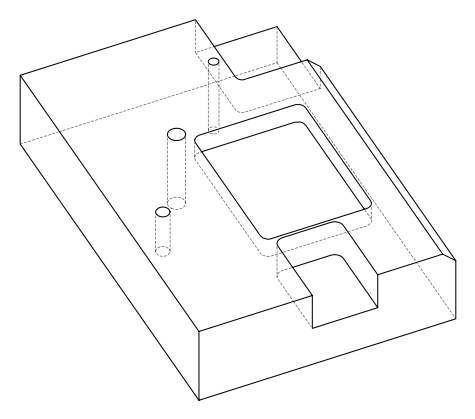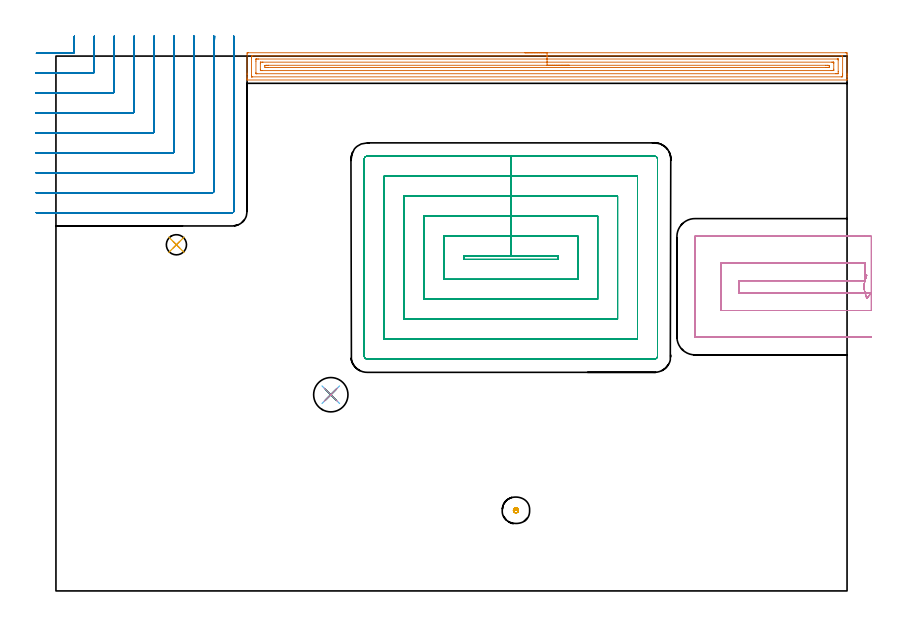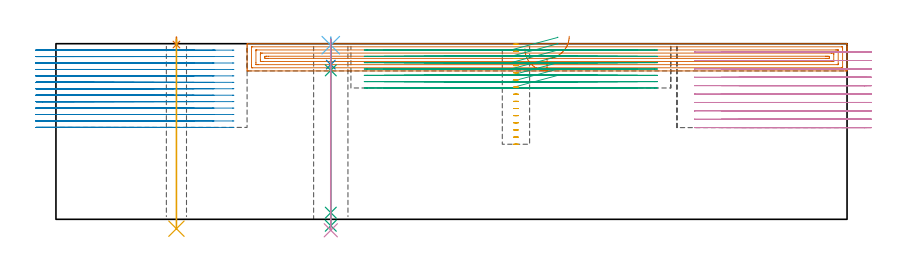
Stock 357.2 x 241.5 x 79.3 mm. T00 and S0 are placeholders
(PLAN: 11 operations, 8 tool changes, 74.2 min)
(1 AREA_MILL | FG_CHAMFER_SURFACE | UGT0205_001 | 11.05 min | 20995 mm3)
(2 MILL_CORNER_NOTCH_RECTANGULAR | CORNER_NOTCH_RECTANGULAR | NXT0201_011 | Follow Part, ap 3, ae 75% | 25.57 min | 249370 mm3)
(3 MILL_RECTANGULAR_POCKET | POCKET_RECTANGULAR_STRAIGHT | NXT0201_011 | Follow Part, ap 3, ae 75% | 23.79 min | 298337 mm3)
(4 MILL_SLOT | SLOT_PARTIAL_RECTANGULAR | NXT0201_012 | Follow Part, ap 4, ae 75% | 11.96 min | 177946 mm3)
(5 MILL_BLIND_HOLE_FROM_SOLID_MATERIAL | STEP1POCKET | NXT0201_010 | Spiral | 0.66 min | 5395 mm3)
(6 SPOT_DRILL | STEP1HOLE | NXT0321_9005460120000 | 0.03 min | 5 mm3)
(7 SPOT_DRILL_1 | STEP1HOLE_1 | NXT0321_9005460120000 | 0.03 min | 31 mm3)
(8 DRILL_BLIND_HOLE_INTO_CENTER | STEP1HOLE | UGT0301_185 | 0.05 min | 212 mm3)
(9 GUN_DRILL_THROUGH_HOLE | STEP1HOLE | UGT0307_002 | 0.41 min | 1998 mm3)
(10 SPADE_DRILL_TO_ENLARGE_THROUGH_HOLE | STEP1HOLE | UGT0306_006 | 0.35 min | 12706 mm3)
(11 DRILL_THROUGH_HOLE_INTO_CENTER | STEP1HOLE_1 | UGT0301_486 | 0.34 min | 5117 mm3)
(TOOL UGT0205_001 | Chamfer Mill 20 x 3 x 45 deg. | D20 FL50 Z2)
(TOOL NXT0201_011 | ENDMILL 12mm [2P460-1200-NA 1630] | D12 FL38 Z6)
(TOOL NXT0201_012 | ENDMILL 16mm [2P460-1600-NA 1630] | D16 FL38 Z6)
(TOOL NXT0201_010 | ENDMILL 10mm [2P460-1000-NA 1630] | D10 FL30 Z6)
(TOOL NXT0321_9005460120000 | NC Spot Drill, 142deg, 12mm, Carbide, Uncoated | D12 PA142 FL30 Z2)
(TOOL UGT0301_185 | Twist Drill 6.3 mm | D6.3 PA118 FL61 Z2)
(TOOL UGT0307_002 | Gun Drill 6 mm | D6 PA130 FL24 Z1)
(TOOL UGT0306_006 | Spade Drill 15.5mm | D15.5 PA132 FL10 Z2)
(TOOL UGT0301_486 | Carbide Drill 9.1 mm | D9.1 PA118 FL81 Z2)
(OP 1 AREA_MILL)
G17 G21 G94 G90
T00 M6
G54
G17 G0 G90 X211.75 Y243. S1061 M3
G43 Z89.3 H0
Z77.
G94 G1 X211.788 Z76.128 F250.
X211.902 Z75.264
X212.091 Z74.412
X212.353 Z73.58
X212.687 Z72.774
X213.09 Z72.
X213.558 Z71.264
X214.09 Z70.572
X214.679 Z69.929
X215.322 Z69.34
X216.014 Z68.808
X216.75 Z68.34
X217.524 Z67.937
X218.33 Z67.603
X219.162 Z67.341
X220.014 Z67.152
X220.878 Z67.038
X221.75 Z67.
X356.587 Y242.999 Z67.001
X357.02 Y242.996 Z67.002
X357.19 Y242.992 Z67.006
X357.195 Y242.57 Z67.428
X357.2 Y241.966 Z68.031
Y233.77 Z76.224
Y233.218 Z76.779
Y232.89 Z77.106
Y232.338 Z77.658
Y232.01 Z77.984
Y231.02 Z78.98
X357.19 Y230.706 Z79.293
X357.034 Y230.7 Z79.3
X86.466
X86.31 Y230.706 Z79.293
X86.3 Y231.02 Z78.979
Y231.356 Z78.644
Y232.01 Z77.984
Y233.218 Z76.779
Y233.77 Z76.224
Y241.966 Z68.031
X86.305 Y242.57 Z67.428
X86.31 Y242.992 Z67.006
X86.48 Y242.996 Z67.002
X86.913 Y243. Z67.
X221.75
Y241.586 Z68.414
X354.801 Y241.585 Z68.415
X354.908
X355.165 Y241.58 Z68.42
X355.189 Y241.579 Z68.421
X355.194 Y241.56 Z68.44
X355.198 Y241.528 Z68.472
X355.199 Y241.498 Z68.502
X355.2 Y241.297 Z68.703
Y233.378 Z76.622
X355.198 Y232.89 Z77.11
X355.196 Y232.502 Z77.498
X355.185 Y232.121 Z77.879
X354.801 Y232.116 Z77.884
X354.695 Y232.115 Z77.885
X88.699
X88.592
X88.335 Y232.12 Z77.88
X88.311 Y232.121 Z77.879
X88.306 Y232.14 Z77.86
X88.302 Y232.172 Z77.828
X88.301 Y232.202 Z77.798
X88.3 Y232.403 Z77.597
Y240.322 Z69.678
X88.301 Y240.81 Z69.19
X88.304 Y241.198 Z68.802
X88.315 Y241.579 Z68.421
X88.699 Y241.584 Z68.416
X88.805 Y241.585 Z68.415
X221.75 Y241.586 Z68.414
Y240.172 Z69.828
X352.771 Y240.171 Z69.829
X353.016 Y240.17 Z69.83
X353.097 Y240.168 Z69.832
X353.161 Y240.165 Z69.835
X353.19 Y240.158 Z69.842
X353.193 Y240.111 Z69.889
X353.197 Y239.93 Z70.07
X353.2 Y239.748 Z70.252
Y234.469 Z75.531
X353.198 Y233.77 Z76.23
X353.195 Y233.593 Z76.407
X353.19 Y233.536 Z76.464
X353.138 Y233.533 Z76.467
X353.016 Y233.531 Z76.469
X352.368 Y233.529 Z76.471
X352.123
X90.73
X90.484 Y233.53 Z76.47
X90.403 Y233.532 Z76.468
X90.339 Y233.535 Z76.465
X90.31 Y233.542 Z76.458
X90.308 Y233.589 Z76.411
X90.303 Y233.77 Z76.23
X90.3 Y233.952 Z76.048
Y239.232 Z70.768
X90.302 Y239.93 Z70.07
X90.304 Y240.107 Z69.893
X90.31 Y240.165 Z69.835
X90.362 Y240.167 Z69.833
X90.484 Y240.169 Z69.831
X91.132 Y240.171 Z69.829
X91.377 Y240.172 Z69.828
X221.75
Y238.757 Z71.243
X350.337
X350.635 Y238.756 Z71.244
X351.069 Y238.752 Z71.248
X351.163 Y238.75 Z71.25
X351.19 Y238.742 Z71.258
X351.193 Y238.697 Z71.303
X351.196 Y238.597 Z71.403
X351.2 Y238.199 Z71.801
Y235.559 Z74.441
Y235.53 Z74.47
X351.196 Y235.105 Z74.895
X351.193 Y234.999 Z75.001
X351.19 Y234.952 Z75.048
X351.131 Y234.95 Z75.05
X350.93 Y234.946 Z75.054
X350.337 Y234.943 Z75.057
X350.04
X93.163
X92.866 Y234.944 Z75.056
X92.431 Y234.948 Z75.052
X92.337 Y234.95 Z75.05
X92.31 Y234.958 Z75.042
X92.307 Y235.003 Z74.997
X92.304 Y235.103 Z74.897
X92.3 Y235.501 Z74.499
Y238.141 Z71.859
Y238.17 Z71.83
X92.304 Y238.595 Z71.405
X92.307 Y238.701 Z71.299
X92.31 Y238.748 Z71.252
X92.369 Y238.75 Z71.25
X92.57 Y238.754 Z71.246
X93.163 Y238.757 Z71.243
X93.46
X221.75
Y237.343 Z72.657
X347.658
X348.5 Y237.34 Z72.66
X348.551 Y237.338 Z72.662
X349.19 Y237.29 Z72.71
X349.195 Y236.655 Z73.345
X349.19 Y236.41 Z73.59
X348.6 Y236.362 Z73.638
X348.551 Y236.36 Z73.64
X347.712 Y236.357 Z73.643
X347.658
X95.842
X95.001 Y236.36 Z73.64
X94.949 Y236.362 Z73.638
X94.31 Y236.41 Z73.59
X94.305 Y237.045 Z72.955
X94.31 Y237.29 Z72.71
X94.9 Y237.338 Z72.662
X94.949 Y237.34 Z72.66
X95.788 Y237.343 Z72.657
X95.842
X221.75
X222.622 Z72.695
X223.486 Z72.809
X224.338 Z72.998
X225.17 Z73.26
X225.976 Z73.594
X226.75 Z73.997
X227.486 Z74.465
X228.178 Z74.996
X228.821 Z75.586
X229.41 Z76.229
X229.942 Z76.921
X230.41 Z77.657
X230.813 Z78.431
X231.147 Z79.237
X231.409 Z80.069
X231.598 Z80.92
X231.712 Z81.785
X231.75 Z82.657
G0 Z89.3
M5
M2
(OP 2 MILL_CORNER_NOTCH_RECTANGULAR)
G17 G21 G94 G90
T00 M6
G54
G17 G0 G90 X-8.857 Y242.8 S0 M3
G43 Z89.3 H1
Z76.392
G94 G1 X-5.857 F250.
X7.705 F500.
G3 X8.3 Y243.395 R0.6
G1 Y245.98
G2 X8.316 Y247.5 R72.
G1 X8.379 Y250.499 F250.
G0 Z89.3
X-9. Y233.8
Z76.392
G1 X-6.
X16.705 F500.
G3 X17.3 Y234.395 R0.6
G1 Y245.98
G2 X17.318 Y247.5 R63.
G1 X17.391 Y250.499 F250.
G0 Z89.3
X-9. Y224.8
Z76.392
G1 X-6.
X25.705 F500.
G3 X26.3 Y225.395 R0.6
G1 Y245.98
G2 X26.321 Y247.5 R54.
G1 X26.406 Y250.499 F250.
G0 Z89.3
X-9. Y215.8
Z76.392
G1 X-6.
X34.704 F500.
G3 X35.3 Y216.396 R0.6
G1 Y245.98
G2 X35.326 Y247.5 R45.
G1 X35.427 Y250.498 F250.
G0 Z89.3
X-9. Y206.8
Z76.392
G1 X-6.
X43.704 F500.
G3 X44.3 Y207.396 R0.6
G1 Y245.98
G2 X44.332 Y247.5 R36.
G1 X44.459 Y250.497 F250.
G0 Z89.3
X-9. Y197.8
Z76.392
G1 X-6.
X52.704 F500.
G3 X53.3 Y198.396 R0.6
G1 Y245.98
G2 X53.343 Y247.5 R27.
G1 X53.512 Y250.495 F250.
G0 Z89.3
X-9. Y188.8
Z76.392
G1 X-6.
X61.704 F500.
G3 X62.3 Y189.396 R0.6
G1 Y245.98
G2 X62.364 Y247.5 R18.
G1 X62.618 Y250.489 F250.
G0 Z89.3
X-9. Y179.8
Z76.392
G1 X-6.
X70.704 F500.
G3 X71.3 Y180.396 R0.6
G1 Y245.98
G2 X71.429 Y247.5 R9.
G1 X71.936 Y250.457 F250.
G0 Z89.3
X-9. Y170.8
Z76.392
G1 X-6.
X79.703 F500.
G3 X80.3 Y171.397 R0.6
G1 Y245.98
Y248.98 F250.
G0 Z89.3
X-8.857 Y242.8
Z73.485
G1 X-5.857
X7.705 F500.
G3 X8.3 Y243.395 R0.6
G1 Y247.207
X8.301 Y247.5
X8.313 Y250.5 F250.
G0 Z89.3
X-9. Y233.8
Z73.485
G1 X-6.
X16.705 F500.
G3 X17.3 Y234.395 R0.6
G1 Y247.207
X17.301 Y247.5
X17.315 Y250.5 F250.
G0 Z89.3
X-9. Y224.8
Z73.485
G1 X-6.
X25.705 F500.
G3 X26.3 Y225.395 R0.6
G1 Y247.207
X26.301 Y247.5
X26.317 Y250.5 F250.
G0 Z89.3
X-9. Y215.8
Z73.485
G1 X-6.
X34.704 F500.
G3 X35.3 Y216.396 R0.6
G1 Y247.207
X35.301 Y247.5
X35.32 Y250.5 F250.
G0 Z89.3
X-9. Y206.8
Z73.485
G1 X-6.
X43.704 F500.
G3 X44.3 Y207.396 R0.6
G1 Y247.207
G2 X44.301 Y247.5 R36.
G1 X44.326 Y250.5 F250.
G0 Z89.3
X-9. Y197.8
Z73.485
G1 X-6.
X52.704 F500.
G3 X53.3 Y198.396 R0.6
G1 Y247.207
G2 X53.302 Y247.5 R27.
G1 X53.334 Y250.5 F250.
G0 Z89.3
X-9. Y188.8
Z73.485
G1 X-6.
X61.704 F500.
G3 X62.3 Y189.396 R0.6
G1 Y247.207
G2 X62.302 Y247.5 R18.
G1 X62.351 Y250.5 F250.
G0 Z89.3
X-9. Y179.8
Z73.485
G1 X-6.
X70.703 F500.
G3 X71.3 Y180.397 R0.6
G1 Y247.207
G2 X71.305 Y247.5 R9.
G1 X71.402 Y250.498 F250.
G0 Z89.3
X-9. Y170.8
Z73.485
G1 X-6.
X79.703 F500.
G3 X80.3 Y171.397 R0.6
G1 Y247.207
Y250.207 F250.
G0 Z89.3
X-8.857 Y242.8
Z70.577
G1 X-5.857
X7.705 F500.
G3 X8.3 Y243.395 R0.6
G1 Y247.5
Y250.5 F250.
G0 Z89.3
X-9. Y233.8
Z70.577
G1 X-6.
X16.705 F500.
G3 X17.3 Y234.395 R0.6
G1 Y247.5
Y250.5 F250.
G0 Z89.3
X-9. Y224.8
Z70.577
G1 X-6.
X25.705 F500.
G3 X26.3 Y225.395 R0.6
G1 Y247.5
Y250.5 F250.
G0 Z89.3
X-9. Y215.8
Z70.577
G1 X-6.
X34.704 F500.
G3 X35.3 Y216.396 R0.6
G1 Y247.5
Y250.5 F250.
G0 Z89.3
X-9. Y206.8
Z70.577
G1 X-6.
X43.704 F500.
G3 X44.3 Y207.396 R0.6
G1 Y247.5
Y250.5 F250.
G0 Z89.3
X-9. Y197.8
Z70.577
G1 X-6.
X52.704 F500.
G3 X53.3 Y198.396 R0.6
G1 Y247.5
Y250.5 F250.
G0 Z89.3
X-9. Y188.8
Z70.577
G1 X-6.
X61.704 F500.
G3 X62.3 Y189.396 R0.6
G1 Y247.5
Y250.5 F250.
G0 Z89.3
X-9. Y179.8
Z70.577
G1 X-6.
X70.703 F500.
G3 X71.3 Y180.397 R0.6
G1 Y247.5
Y250.5 F250.
G0 Z89.3
X-9. Y170.8
Z70.577
G1 X-6.
X79.703 F500.
G3 X80.3 Y171.397 R0.6
G1 Y247.5
Y250.5 F250.
G0 Z89.3
X-8.857 Y242.8
Z67.669
G1 X-5.857
X7.705 F500.
G3 X8.3 Y243.395 R0.6
G1 Y247.5
Y250.5 F250.
G0 Z89.3
X-9. Y233.8
Z67.669
G1 X-6.
X16.705 F500.
G3 X17.3 Y234.395 R0.6
G1 Y247.5
Y250.5 F250.
G0 Z89.3
X-9. Y224.8
Z67.669
G1 X-6.
X25.705 F500.
G3 X26.3 Y225.395 R0.6
G1 Y247.5
Y250.5 F250.
G0 Z89.3
X-9. Y215.8
Z67.669
G1 X-6.
X34.704 F500.
G3 X35.3 Y216.396 R0.6
G1 Y247.5
Y250.5 F250.
G0 Z89.3
X-9. Y206.8
Z67.669
G1 X-6.
X43.704 F500.
G3 X44.3 Y207.396 R0.6
G1 Y247.5
Y250.5 F250.
G0 Z89.3
X-9. Y197.8
Z67.669
G1 X-6.
X52.704 F500.
G3 X53.3 Y198.396 R0.6
G1 Y247.5
Y250.5 F250.
G0 Z89.3
X-9. Y188.8
Z67.669
G1 X-6.
X61.704 F500.
G3 X62.3 Y189.396 R0.6
G1 Y247.5
Y250.5 F250.
G0 Z89.3
X-9. Y179.8
Z67.669
G1 X-6.
X70.703 F500.
G3 X71.3 Y180.397 R0.6
G1 Y247.5
Y250.5 F250.
G0 Z89.3
X-9. Y170.8
Z67.669
G1 X-6.
X79.703 F500.
G3 X80.3 Y171.397 R0.6
G1 Y247.5
Y250.5 F250.
G0 Z89.3
X-8.857 Y242.8
Z64.761
G1 X-5.857
X7.705 F500.
G3 X8.3 Y243.395 R0.6
G1 Y247.5
Y250.5 F250.
G0 Z89.3
X-9. Y233.8
Z64.761
G1 X-6.
X16.705 F500.
G3 X17.3 Y234.395 R0.6
G1 Y247.5
Y250.5 F250.
G0 Z89.3
X-9. Y224.8
Z64.761
G1 X-6.
X25.705 F500.
G3 X26.3 Y225.395 R0.6
G1 Y247.5
Y250.5 F250.
G0 Z89.3
X-9. Y215.8
Z64.761
G1 X-6.
X34.704 F500.
G3 X35.3 Y216.396 R0.6
G1 Y247.5
Y250.5 F250.
G0 Z89.3
X-9. Y206.8
Z64.761
G1 X-6.
X43.704 F500.
G3 X44.3 Y207.396 R0.6
G1 Y247.5
Y250.5 F250.
G0 Z89.3
X-9. Y197.8
Z64.761
G1 X-6.
X52.704 F500.
G3 X53.3 Y198.396 R0.6
G1 Y247.5
Y250.5 F250.
G0 Z89.3
X-9. Y188.8
Z64.761
G1 X-6.
X61.704 F500.
G3 X62.3 Y189.396 R0.6
G1 Y247.5
Y250.5 F250.
G0 Z89.3
X-9. Y179.8
Z64.761
G1 X-6.
X70.703 F500.
G3 X71.3 Y180.397 R0.6
G1 Y247.5
Y250.5 F250.
G0 Z89.3
X-9. Y170.8
Z64.761
G1 X-6.
X79.703 F500.
G3 X80.3 Y171.397 R0.6
G1 Y247.5
Y250.5 F250.
G0 Z89.3
X-8.857 Y242.8
Z61.854
G1 X-5.857
X7.705 F500.
G3 X8.3 Y243.395 R0.6
G1 Y247.5
Y250.5 F250.
G0 Z89.3
X-9. Y233.8
Z61.854
G1 X-6.
X16.705 F500.
G3 X17.3 Y234.395 R0.6
G1 Y247.5
Y250.5 F250.
G0 Z89.3
X-9. Y224.8
Z61.854
G1 X-6.
X25.705 F500.
G3 X26.3 Y225.395 R0.6
G1 Y247.5
Y250.5 F250.
G0 Z89.3
X-9. Y215.8
Z61.854
G1 X-6.
X34.704 F500.
G3 X35.3 Y216.396 R0.6
G1 Y247.5
Y250.5 F250.
G0 Z89.3
X-9. Y206.8
Z61.854
G1 X-6.
X43.704 F500.
G3 X44.3 Y207.396 R0.6
G1 Y247.5
Y250.5 F250.
G0 Z89.3
X-9. Y197.8
Z61.854
G1 X-6.
X52.704 F500.
G3 X53.3 Y198.396 R0.6
G1 Y247.5
Y250.5 F250.
G0 Z89.3
X-9. Y188.8
Z61.854
G1 X-6.
X61.704 F500.
G3 X62.3 Y189.396 R0.6
G1 Y247.5
Y250.5 F250.
G0 Z89.3
X-9. Y179.8
Z61.854
G1 X-6.
X70.703 F500.
G3 X71.3 Y180.397 R0.6
G1 Y247.5
Y250.5 F250.
G0 Z89.3
X-9. Y170.8
Z61.854
G1 X-6.
X79.703 F500.
G3 X80.3 Y171.397 R0.6
G1 Y247.5
Y250.5 F250.
G0 Z89.3
X-8.857 Y242.8
Z58.946
G1 X-5.857
X7.705 F500.
G3 X8.3 Y243.395 R0.6
G1 Y247.5
Y250.5 F250.
G0 Z89.3
X-9. Y233.8
Z58.946
G1 X-6.
X16.705 F500.
G3 X17.3 Y234.395 R0.6
G1 Y247.5
Y250.5 F250.
G0 Z89.3
X-9. Y224.8
Z58.946
G1 X-6.
X25.705 F500.
G3 X26.3 Y225.395 R0.6
G1 Y247.5
Y250.5 F250.
G0 Z89.3
X-9. Y215.8
Z58.946
G1 X-6.
X34.704 F500.
G3 X35.3 Y216.396 R0.6
G1 Y247.5
Y250.5 F250.
G0 Z89.3
X-9. Y206.8
Z58.946
G1 X-6.
X43.704 F500.
G3 X44.3 Y207.396 R0.6
G1 Y247.5
Y250.5 F250.
G0 Z89.3
X-9. Y197.8
Z58.946
G1 X-6.
X52.704 F500.
G3 X53.3 Y198.396 R0.6
G1 Y247.5
Y250.5 F250.
G0 Z89.3
X-9. Y188.8
Z58.946
G1 X-6.
X61.704 F500.
G3 X62.3 Y189.396 R0.6
G1 Y247.5
Y250.5 F250.
G0 Z89.3
X-9. Y179.8
Z58.946
G1 X-6.
X70.703 F500.
G3 X71.3 Y180.397 R0.6
G1 Y247.5
Y250.5 F250.
G0 Z89.3
X-9. Y170.8
Z58.946
G1 X-6.
X79.703 F500.
G3 X80.3 Y171.397 R0.6
G1 Y247.5
Y250.5 F250.
G0 Z89.3
X-8.857 Y242.8
Z56.038
G1 X-5.857
X7.705 F500.
G3 X8.3 Y243.395 R0.6
G1 Y247.5
Y250.5 F250.
G0 Z89.3
X-9. Y233.8
Z56.038
G1 X-6.
X16.705 F500.
G3 X17.3 Y234.395 R0.6
G1 Y247.5
Y250.5 F250.
G0 Z89.3
X-9. Y224.8
Z56.038
G1 X-6.
X25.705 F500.
G3 X26.3 Y225.395 R0.6
G1 Y247.5
Y250.5 F250.
G0 Z89.3
X-9. Y215.8
Z56.038
G1 X-6.
X34.704 F500.
G3 X35.3 Y216.396 R0.6
G1 Y247.5
Y250.5 F250.
G0 Z89.3
X-9. Y206.8
Z56.038
G1 X-6.
X43.704 F500.
G3 X44.3 Y207.396 R0.6
G1 Y247.5
Y250.5 F250.
G0 Z89.3
X-9. Y197.8
Z56.038
G1 X-6.
X52.704 F500.
G3 X53.3 Y198.396 R0.6
G1 Y247.5
Y250.5 F250.
G0 Z89.3
X-9. Y188.8
Z56.038
G1 X-6.
X61.704 F500.
G3 X62.3 Y189.396 R0.6
G1 Y247.5
Y250.5 F250.
G0 Z89.3
X-9. Y179.8
Z56.038
G1 X-6.
X70.703 F500.
G3 X71.3 Y180.397 R0.6
G1 Y247.5
Y250.5 F250.
G0 Z89.3
X-9. Y170.8
Z56.038
G1 X-6.
X79.703 F500.
G3 X80.3 Y171.397 R0.6
G1 Y247.5
Y250.5 F250.
G0 Z89.3
X-8.857 Y242.8
Z53.131
G1 X-5.857
X7.705 F500.
G3 X8.3 Y243.395 R0.6
G1 Y247.5
Y250.5 F250.
G0 Z89.3
X-9. Y233.8
Z53.131
G1 X-6.
X16.705 F500.
G3 X17.3 Y234.395 R0.6
G1 Y247.5
Y250.5 F250.
G0 Z89.3
X-9. Y224.8
Z53.131
G1 X-6.
X25.705 F500.
G3 X26.3 Y225.395 R0.6
G1 Y247.5
Y250.5 F250.
G0 Z89.3
X-9. Y215.8
Z53.131
G1 X-6.
X34.704 F500.
G3 X35.3 Y216.396 R0.6
G1 Y247.5
Y250.5 F250.
G0 Z89.3
X-9. Y206.8
Z53.131
G1 X-6.
X43.704 F500.
G3 X44.3 Y207.396 R0.6
G1 Y247.5
Y250.5 F250.
G0 Z89.3
X-9. Y197.8
Z53.131
G1 X-6.
X52.704 F500.
G3 X53.3 Y198.396 R0.6
G1 Y247.5
Y250.5 F250.
G0 Z89.3
X-9. Y188.8
Z53.131
G1 X-6.
X61.704 F500.
G3 X62.3 Y189.396 R0.6
G1 Y247.5
Y250.5 F250.
G0 Z89.3
X-9. Y179.8
Z53.131
G1 X-6.
X70.703 F500.
G3 X71.3 Y180.397 R0.6
G1 Y247.5
Y250.5 F250.
G0 Z89.3
X-9. Y170.8
Z53.131
G1 X-6.
X79.703 F500.
G3 X80.3 Y171.397 R0.6
G1 Y247.5
Y250.5 F250.
G0 Z89.3
X-8.857 Y242.8
Z50.223
G1 X-5.857
X7.705 F500.
G3 X8.3 Y243.395 R0.6
G1 Y247.5
Y250.5 F250.
G0 Z89.3
X-9. Y233.8
Z50.223
G1 X-6.
X16.705 F500.
G3 X17.3 Y234.395 R0.6
G1 Y247.5
Y250.5 F250.
G0 Z89.3
X-9. Y224.8
Z50.223
G1 X-6.
X25.705 F500.
G3 X26.3 Y225.395 R0.6
G1 Y247.5
Y250.5 F250.
G0 Z89.3
X-9. Y215.8
Z50.223
G1 X-6.
X34.704 F500.
G3 X35.3 Y216.396 R0.6
G1 Y247.5
Y250.5 F250.
G0 Z89.3
X-9. Y206.8
Z50.223
G1 X-6.
X43.704 F500.
G3 X44.3 Y207.396 R0.6
G1 Y247.5
Y250.5 F250.
G0 Z89.3
X-9. Y197.8
Z50.223
G1 X-6.
X52.704 F500.
G3 X53.3 Y198.396 R0.6
G1 Y247.5
Y250.5 F250.
G0 Z89.3
X-9. Y188.8
Z50.223
G1 X-6.
X61.704 F500.
G3 X62.3 Y189.396 R0.6
G1 Y247.5
Y250.5 F250.
G0 Z89.3
X-9. Y179.8
Z50.223
G1 X-6.
X70.703 F500.
G3 X71.3 Y180.397 R0.6
G1 Y247.5
Y250.5 F250.
G0 Z89.3
X-9. Y170.8
Z50.223
G1 X-6.
X79.703 F500.
G3 X80.3 Y171.397 R0.6
G1 Y247.5
Y250.5 F250.
G0 Z89.3
X-8.857 Y242.8
Z47.315
G1 X-5.857
X7.705 F500.
G3 X8.3 Y243.395 R0.6
G1 Y247.5
Y250.5 F250.
G0 Z89.3
X-9. Y233.8
Z47.315
G1 X-6.
X16.705 F500.
G3 X17.3 Y234.395 R0.6
G1 Y247.5
Y250.5 F250.
G0 Z89.3
X-9. Y224.8
Z47.315
G1 X-6.
X25.705 F500.
G3 X26.3 Y225.395 R0.6
G1 Y247.5
Y250.5 F250.
G0 Z89.3
X-9. Y215.8
Z47.315
G1 X-6.
X34.704 F500.
G3 X35.3 Y216.396 R0.6
G1 Y247.5
Y250.5 F250.
G0 Z89.3
X-9. Y206.8
Z47.315
G1 X-6.
X43.704 F500.
G3 X44.3 Y207.396 R0.6
G1 Y247.5
Y250.5 F250.
G0 Z89.3
X-9. Y197.8
Z47.315
G1 X-6.
X52.704 F500.
G3 X53.3 Y198.396 R0.6
G1 Y247.5
Y250.5 F250.
G0 Z89.3
X-9. Y188.8
Z47.315
G1 X-6.
X61.704 F500.
G3 X62.3 Y189.396 R0.6
G1 Y247.5
Y250.5 F250.
G0 Z89.3
X-9. Y179.8
Z47.315
G1 X-6.
X70.703 F500.
G3 X71.3 Y180.397 R0.6
G1 Y247.5
Y250.5 F250.
G0 Z89.3
X-9. Y170.8
Z47.315
G1 X-6.
X79.703 F500.
G3 X80.3 Y171.397 R0.6
G1 Y247.5
Y250.5 F250.
G0 Z89.3
X-8.857 Y242.8
Z44.408
G1 X-5.857
X7.705 F500.
G3 X8.3 Y243.395 R0.6
G1 Y247.5
Y250.5 F250.
G0 Z89.3
X-9. Y233.8
Z44.408
G1 X-6.
X16.705 F500.
G3 X17.3 Y234.395 R0.6
G1 Y247.5
Y250.5 F250.
G0 Z89.3
X-9. Y224.8
Z44.408
G1 X-6.
X25.705 F500.
G3 X26.3 Y225.395 R0.6
G1 Y247.5
Y250.5 F250.
G0 Z89.3
X-9. Y215.8
Z44.408
G1 X-6.
X34.704 F500.
G3 X35.3 Y216.396 R0.6
G1 Y247.5
Y250.5 F250.
G0 Z89.3
X-9. Y206.8
Z44.408
G1 X-6.
X43.704 F500.
G3 X44.3 Y207.396 R0.6
G1 Y247.5
Y250.5 F250.
G0 Z89.3
X-9. Y197.8
Z44.408
G1 X-6.
X52.704 F500.
G3 X53.3 Y198.396 R0.6
G1 Y247.5
Y250.5 F250.
G0 Z89.3
X-9. Y188.8
Z44.408
G1 X-6.
X61.704 F500.
G3 X62.3 Y189.396 R0.6
G1 Y247.5
Y250.5 F250.
G0 Z89.3
X-9. Y179.8
Z44.408
G1 X-6.
X70.703 F500.
G3 X71.3 Y180.397 R0.6
G1 Y247.5
Y250.5 F250.
G0 Z89.3
X-9. Y170.8
Z44.408
G1 X-6.
X79.703 F500.
G3 X80.3 Y171.397 R0.6
G1 Y247.5
Y250.5 F250.
G0 Z89.3
X-8.857 Y242.8
Z41.5
G1 X-5.857
X7.705 F500.
G3 X8.3 Y243.395 R0.6
G1 Y247.5
Y250.5 F250.
G0 Z89.3
X-9. Y233.8
Z41.5
G1 X-6.
X16.705 F500.
G3 X17.3 Y234.395 R0.6
G1 Y247.5
Y250.5 F250.
G0 Z89.3
X-9. Y224.8
Z41.5
G1 X-6.
X25.705 F500.
G3 X26.3 Y225.395 R0.6
G1 Y247.5
Y250.5 F250.
G0 Z89.3
X-9. Y215.8
Z41.5
G1 X-6.
X34.704 F500.
G3 X35.3 Y216.396 R0.6
G1 Y247.5
Y250.5 F250.
G0 Z89.3
X-9. Y206.8
Z41.5
G1 X-6.
X43.704 F500.
G3 X44.3 Y207.396 R0.6
G1 Y247.5
Y250.5 F250.
G0 Z89.3
X-9. Y197.8
Z41.5
G1 X-6.
X52.704 F500.
G3 X53.3 Y198.396 R0.6
G1 Y247.5
Y250.5 F250.
G0 Z89.3
X-9. Y188.8
Z41.5
G1 X-6.
X61.704 F500.
G3 X62.3 Y189.396 R0.6
G1 Y247.5
Y250.5 F250.
G0 Z89.3
X-9. Y179.8
Z41.5
G1 X-6.
X70.703 F500.
G3 X71.3 Y180.397 R0.6
G1 Y247.5
Y250.5 F250.
G0 Z89.3
X-9. Y170.8
Z41.5
G1 X-6.
X79.703 F500.
G3 X80.3 Y171.397 R0.6
G1 Y247.5
Y250.5 F250.
G0 Z89.3
M5
M2
(OP 3 MILL_RECTANGULAR_POCKET)
G17 G21 G94 G90
T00 M6
G54
G17 G0 G90 X226.6 Y150.641 S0 M3
G43 Z89.3 H1
Z82.3
G94 G1 Y151.3 Z82.123 F250.
X205.4 Z76.443
X184.2 F500.
Y149.7
X226.6
Y151.3
X205.4
Y160.3
X175.2
Y140.7
X235.6
Y160.3
X205.4
Y169.3
X166.2
Y131.7
X244.6
Y169.3
X205.4
Y178.3
X157.2
Y122.7
X253.6
Y178.3
X205.4
Y187.3
X148.2
Y113.7
X262.6
Y187.3
X205.4
Y196.3
X140.5
G3 X139.2 Y195. R1.3
G1 Y106.
G3 X140.5 Y104.7 R1.3
G1 X270.3
G3 X271.6 Y106. R1.3
G1 Y195.
G3 X270.3 Y196.3 R1.3
G1 X205.4
X204.4
G0 X226.6 Y150.641 Z79.443
G1 Y151.3 Z79.266 F250.
X205.4 Z73.586
X184.2 F500.
Y149.7
X226.6
Y151.3
X205.4
Y160.3
X175.2
Y140.7
X235.6
Y160.3
X205.4
Y169.3
X166.2
Y131.7
X244.6
Y169.3
X205.4
Y178.3
X157.2
Y122.7
X253.6
Y178.3
X205.4
Y187.3
X148.2
Y113.7
X262.6
Y187.3
X205.4
Y196.3
X140.5
G3 X139.2 Y195. R1.3
G1 Y106.
G3 X140.5 Y104.7 R1.3
G1 X270.3
G3 X271.6 Y106. R1.3
G1 Y195.
G3 X270.3 Y196.3 R1.3
G1 X205.4
X204.4
G0 X226.6 Y150.641 Z76.586
G1 Y151.3 Z76.409 F250.
X205.4 Z70.729
X184.2 F500.
Y149.7
X226.6
Y151.3
X205.4
Y160.3
X175.2
Y140.7
X235.6
Y160.3
X205.4
Y169.3
X166.2
Y131.7
X244.6
Y169.3
X205.4
Y178.3
X157.2
Y122.7
X253.6
Y178.3
X205.4
Y187.3
X148.2
Y113.7
X262.6
Y187.3
X205.4
Y196.3
X140.5
G3 X139.2 Y195. R1.3
G1 Y106.
G3 X140.5 Y104.7 R1.3
G1 X270.3
G3 X271.6 Y106. R1.3
G1 Y195.
G3 X270.3 Y196.3 R1.3
G1 X205.4
X204.4
G0 X226.6 Y150.641 Z73.729
G1 Y151.3 Z73.552 F250.
X205.4 Z67.871
X184.2 F500.
Y149.7
X226.6
Y151.3
X205.4
Y160.3
X175.2
Y140.7
X235.6
Y160.3
X205.4
Y169.3
X166.2
Y131.7
X244.6
Y169.3
X205.4
Y178.3
X157.2
Y122.7
X253.6
Y178.3
X205.4
Y187.3
X148.2
Y113.7
X262.6
Y187.3
X205.4
Y196.3
X140.5
G3 X139.2 Y195. R1.3
G1 Y106.
G3 X140.5 Y104.7 R1.3
G1 X270.3
G3 X271.6 Y106. R1.3
G1 Y195.
G3 X270.3 Y196.3 R1.3
G1 X205.4
X204.4
G0 X226.6 Y150.641 Z70.871
G1 Y151.3 Z70.695 F250.
X205.4 Z65.014
X184.2 F500.
Y149.7
X226.6
Y151.3
X205.4
Y160.3
X175.2
Y140.7
X235.6
Y160.3
X205.4
Y169.3
X166.2
Y131.7
X244.6
Y169.3
X205.4
Y178.3
X157.2
Y122.7
X253.6
Y178.3
X205.4
Y187.3
X148.2
Y113.7
X262.6
Y187.3
X205.4
Y196.3
X140.5
G3 X139.2 Y195. R1.3
G1 Y106.
G3 X140.5 Y104.7 R1.3
G1 X270.3
G3 X271.6 Y106. R1.3
G1 Y195.
G3 X270.3 Y196.3 R1.3
G1 X205.4
X204.4
G0 X226.6 Y150.641 Z68.014
G1 Y151.3 Z67.838 F250.
X205.4 Z62.157
X184.2 F500.
Y149.7
X226.6
Y151.3
X205.4
Y160.3
X175.2
Y140.7
X235.6
Y160.3
X205.4
Y169.3
X166.2
Y131.7
X244.6
Y169.3
X205.4
Y178.3
X157.2
Y122.7
X253.6
Y178.3
X205.4
Y187.3
X148.2
Y113.7
X262.6
Y187.3
X205.4
Y196.3
X140.5
G3 X139.2 Y195. R1.3
G1 Y106.
G3 X140.5 Y104.7 R1.3
G1 X270.3
G3 X271.6 Y106. R1.3
G1 Y195.
G3 X270.3 Y196.3 R1.3
G1 X205.4
X204.4
G0 X226.6 Y150.641 Z65.157
G1 Y151.3 Z64.981 F250.
X205.4 Z59.3
X184.2 F500.
Y149.7
X226.6
Y151.3
X205.4
Y160.3
X175.2
Y140.7
X235.6
Y160.3
X205.4
Y169.3
X166.2
Y131.7
X244.6
Y169.3
X205.4
Y178.3
X157.2
Y122.7
X253.6
Y178.3
X205.4
Y187.3
X148.2
Y113.7
X262.6
Y187.3
X205.4
Y196.3
X140.5
G3 X139.2 Y195. R1.3
G1 Y106.
G3 X140.5 Y104.7 R1.3
G1 X270.3
G3 X271.6 Y106. R1.3
G1 Y195.
G3 X270.3 Y196.3 R1.3
G1 X205.4
X204.4
G0 Z89.3
M5
M2
(OP 4 MILL_SLOT)
G17 G21 G94 G90
T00 M6
G54
G17 G0 G90 X366.084 Y142.575 S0 M3
G43 Z89.3 H1
Z75.51
G94 G1 X365.2 Y139.709 F250.
G3 X365.2 Y134.992 R8.
G1 X366.084 Y132.125
X368.2 Y134.6
X365.2
X308.4 F500.
Y140.1
X365.2
Y148.1
X300.4
Y126.6
X365.2
X368.2 F250.
Y160.1
X365.2
X288.5 F500.
X288.445 Y160.095
X288.405 Y160.055
X288.4 Y160.
Y114.7
X288.405 Y114.645
X288.445 Y114.605
X288.5 Y114.6
X365.2
X368.2 F250.
G0 X366.084 Y142.575 Z71.72
G1 X365.2 Y139.709
G3 X365.2 Y134.992 R8.
G1 X366.084 Y132.125
X368.2 Y134.6
X365.2
X308.4 F500.
Y140.1
X365.2
Y148.1
X300.4
Y126.6
X365.2
X368.2 F250.
Y160.1
X365.2
X288.5 F500.
X288.445 Y160.095
X288.405 Y160.055
X288.4 Y160.
Y114.7
X288.405 Y114.645
X288.445 Y114.605
X288.5 Y114.6
X365.2
X368.2 F250.
G0 X366.084 Y142.575 Z67.93
G1 X365.2 Y139.709
G3 X365.2 Y134.992 R8.
G1 X366.084 Y132.125
X368.2 Y134.6
X365.2
X308.4 F500.
Y140.1
X365.2
Y148.1
X300.4
Y126.6
X365.2
X368.2 F250.
Y160.1
X365.2
X288.5 F500.
X288.445 Y160.095
X288.405 Y160.055
X288.4 Y160.
Y114.7
X288.405 Y114.645
X288.445 Y114.605
X288.5 Y114.6
X365.2
X368.2 F250.
G0 X366.084 Y142.575 Z64.14
G1 X365.2 Y139.709
G3 X365.2 Y134.992 R8.
G1 X366.084 Y132.125
X368.2 Y134.6
X365.2
X308.4 F500.
Y140.1
X365.2
Y148.1
X300.4
Y126.6
X365.2
X368.2 F250.
Y160.1
X365.2
X288.5 F500.
X288.445 Y160.095
X288.405 Y160.055
X288.4 Y160.
Y114.7
X288.405 Y114.645
X288.445 Y114.605
X288.5 Y114.6
X365.2
X368.2 F250.
G0 X366.084 Y142.575 Z60.35
G1 X365.2 Y139.709
G3 X365.2 Y134.992 R8.
G1 X366.084 Y132.125
X368.2 Y134.6
X365.2
X308.4 F500.
Y140.1
X365.2
Y148.1
X300.4
Y126.6
X365.2
X368.2 F250.
Y160.1
X365.2
X288.5 F500.
X288.445 Y160.095
X288.405 Y160.055
X288.4 Y160.
Y114.7
X288.405 Y114.645
X288.445 Y114.605
X288.5 Y114.6
X365.2
X368.2 F250.
G0 X366.084 Y142.575 Z56.56
G1 X365.2 Y139.709
G3 X365.2 Y134.992 R8.
G1 X366.084 Y132.125
X368.2 Y134.6
X365.2
X308.4 F500.
Y140.1
X365.2
Y148.1
X300.4
Y126.6
X365.2
X368.2 F250.
Y160.1
X365.2
X288.5 F500.
X288.445 Y160.095
X288.405 Y160.055
X288.4 Y160.
Y114.7
X288.405 Y114.645
X288.445 Y114.605
X288.5 Y114.6
X365.2
X368.2 F250.
G0 X366.084 Y142.575 Z52.77
G1 X365.2 Y139.709
G3 X365.2 Y134.992 R8.
G1 X366.084 Y132.125
X368.2 Y134.6
X365.2
X308.4 F500.
Y140.1
X365.2
Y148.1
X300.4
Y126.6
X365.2
X368.2 F250.
Y160.1
X365.2
X288.5 F500.
X288.445 Y160.095
X288.405 Y160.055
X288.4 Y160.
Y114.7
X288.405 Y114.645
X288.445 Y114.605
X288.5 Y114.6
X365.2
X368.2 F250.
G0 X366.084 Y142.575 Z48.98
G1 X365.2 Y139.709
G3 X365.2 Y134.992 R8.
G1 X366.084 Y132.125
X368.2 Y134.6
X365.2
X308.4 F500.
Y140.1
X365.2
Y148.1
X300.4
Y126.6
X365.2
X368.2 F250.
Y160.1
X365.2
X288.5 F500.
X288.445 Y160.095
X288.405 Y160.055
X288.4 Y160.
Y114.7
X288.405 Y114.645
X288.445 Y114.605
X288.5 Y114.6
X365.2
X368.2 F250.
G0 X366.084 Y142.575 Z45.19
G1 X365.2 Y139.709
G3 X365.2 Y134.992 R8.
G1 X366.084 Y132.125
X368.2 Y134.6
X365.2
X308.4 F500.
Y140.1
X365.2
Y148.1
X300.4
Y126.6
X365.2
X368.2 F250.
Y160.1
X365.2
X288.5 F500.
X288.445 Y160.095
X288.405 Y160.055
X288.4 Y160.
Y114.7
X288.405 Y114.645
X288.445 Y114.605
X288.5 Y114.6
X365.2
X368.2 F250.
G0 X366.084 Y142.575 Z41.4
G1 X365.2 Y139.709
G3 X365.2 Y134.992 R8.
G1 X366.084 Y132.125
X368.2 Y134.6
X365.2
X308.4 F500.
Y140.1
X365.2
Y148.1
X300.4
Y126.6
X365.2
X368.2 F250.
Y160.1
X365.2
X288.5 F500.
X288.445 Y160.095
X288.405 Y160.055
X288.4 Y160.
Y114.7
X288.405 Y114.645
X288.445 Y114.605
X288.5 Y114.6
X365.2
X368.2 F250.
G0 Z89.3
M5
M2
(OP 5 MILL_BLIND_HOLE_FROM_SOLID_MATERIAL)
G17 G21 G94 G90
T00 M6
G54
G17 G0 G90 X207.7 Y36.4 S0 M3
G43 Z89.3 H1
Z79.073
G94 G3 X208.275 Y36.975 R0.575 F250.
X207.7 Y37.55 R0.575
X206.55 Y36.4 R1.15
X207.7 Y37.55 R-1.15
X207.125 Y36.975 R0.575
X207.7 Y36.4 R0.575
G0 Z75.847
G3 X208.275 Y36.975 R0.575
X207.7 Y37.55 R0.575
X206.55 Y36.4 R1.15
X207.7 Y37.55 R-1.15
X207.125 Y36.975 R0.575
X207.7 Y36.4 R0.575
G0 Z72.62
G3 X208.275 Y36.975 R0.575
X207.7 Y37.55 R0.575
X206.55 Y36.4 R1.15
X207.7 Y37.55 R-1.15
X207.125 Y36.975 R0.575
X207.7 Y36.4 R0.575
G0 Z69.393
G3 X208.275 Y36.975 R0.575
X207.7 Y37.55 R0.575
X206.55 Y36.4 R1.15
X207.7 Y37.55 R-1.15
X207.125 Y36.975 R0.575
X207.7 Y36.4 R0.575
G0 Z66.167
G3 X208.275 Y36.975 R0.575
X207.7 Y37.55 R0.575
X206.55 Y36.4 R1.15
X207.7 Y37.55 R-1.15
X207.125 Y36.975 R0.575
X207.7 Y36.4 R0.575
G0 Z62.94
G3 X208.275 Y36.975 R0.575
X207.7 Y37.55 R0.575
X206.55 Y36.4 R1.15
X207.7 Y37.55 R-1.15
X207.125 Y36.975 R0.575
X207.7 Y36.4 R0.575
G0 Z59.713
G3 X208.275 Y36.975 R0.575
X207.7 Y37.55 R0.575
X206.55 Y36.4 R1.15
X207.7 Y37.55 R-1.15
X207.125 Y36.975 R0.575
X207.7 Y36.4 R0.575
G0 Z56.487
G3 X208.275 Y36.975 R0.575
X207.7 Y37.55 R0.575
X206.55 Y36.4 R1.15
X207.7 Y37.55 R-1.15
X207.125 Y36.975 R0.575
X207.7 Y36.4 R0.575
G0 Z53.26
G3 X208.275 Y36.975 R0.575
X207.7 Y37.55 R0.575
X206.55 Y36.4 R1.15
X207.7 Y37.55 R-1.15
X207.125 Y36.975 R0.575
X207.7 Y36.4 R0.575
G0 Z50.033
G3 X208.275 Y36.975 R0.575
X207.7 Y37.55 R0.575
X206.55 Y36.4 R1.15
X207.7 Y37.55 R-1.15
X207.125 Y36.975 R0.575
X207.7 Y36.4 R0.575
G0 Z46.807
G3 X208.275 Y36.975 R0.575
X207.7 Y37.55 R0.575
X206.55 Y36.4 R1.15
X207.7 Y37.55 R-1.15
X207.125 Y36.975 R0.575
X207.7 Y36.4 R0.575
G0 Z43.58
G3 X208.275 Y36.975 R0.575
X207.7 Y37.55 R0.575
X206.55 Y36.4 R1.15
X207.7 Y37.55 R-1.15
X207.125 Y36.975 R0.575
X207.7 Y36.4 R0.575
G0 Z40.353
G3 X208.275 Y36.975 R0.575
X207.7 Y37.55 R0.575
X206.55 Y36.4 R1.15
X207.7 Y37.55 R-1.15
X207.125 Y36.975 R0.575
X207.7 Y36.4 R0.575
G0 Z37.127
G3 X208.275 Y36.975 R0.575
X207.7 Y37.55 R0.575
X206.55 Y36.4 R1.15
X207.7 Y37.55 R-1.15
X207.125 Y36.975 R0.575
X207.7 Y36.4 R0.575
G0 Z33.9
G3 X208.275 Y36.975 R0.575
X207.7 Y37.55 R0.575
X206.55 Y36.4 R1.15
X207.7 Y37.55 R-1.15
X207.125 Y36.975 R0.575
X207.7 Y36.4 R0.575
G0 Z89.3
M5
M2
(OP 6 SPOT_DRILL)
G17 G21 G94 G90
T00 M6
G54
G17 G0 G90 X124.1 Y88.6 S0 M3
G43 Z89.3 H0
G94 G81 G98 Z78.624 F250. R82.3
G80
M5
M2
(OP 7 SPOT_DRILL_1)
G17 G21 G94 G90
T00 M6
G54
G17 G0 G90 X54.4 Y156.3 S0 M3
G43 Z89.3 H0
G94 G81 G98 Z78.908 F250. R82.3
G80
M5
M2
(OP 8 DRILL_BLIND_HOLE_INTO_CENTER)
G17 G21 G94 G90
T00 M6
G54
G17 G0 G90 X124.1 Y88.6 S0 M3
G43 Z89.3 H0
G94 G81 G98 Z69.85 F250. R81.3
G80
M5
M2
(OP 9 GUN_DRILL_THROUGH_HOLE)
G17 G21 G94 G90
T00 M6
G54
G17 G0 G90 X124.1 Y88.6 M8
G43 Z89.3 H0
Z79.895
S716 M3
G94 G1 Z67.254 F125. M26
G4 X.084
Z3. F250.
G4 X.084
Z-2.899 F125.
G4 X.084
M5
M9
G0 Z79.895
Z89.3
M2
(OP 10 SPADE_DRILL_TO_ENLARGE_THROUGH_HOLE)
G17 G21 G94 G90
T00 M6
G54
G17 G0 G90 X124.1 Y88.6 S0 M3
G43 Z89.3 H0
G94 G73 G98 Z-4.951 F250. Q14.042 R81.3
G80
M5
M2
(OP 11 DRILL_THROUGH_HOLE_INTO_CENTER)
G17 G21 G94 G90
T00 M6
G54
G17 G0 G90 X54.4 Y156.3 S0 M3
G43 Z89.3 H0
G94 G73 G98 Z-4.234 F250. Q8.353 R81.3
G80
M5
M2
